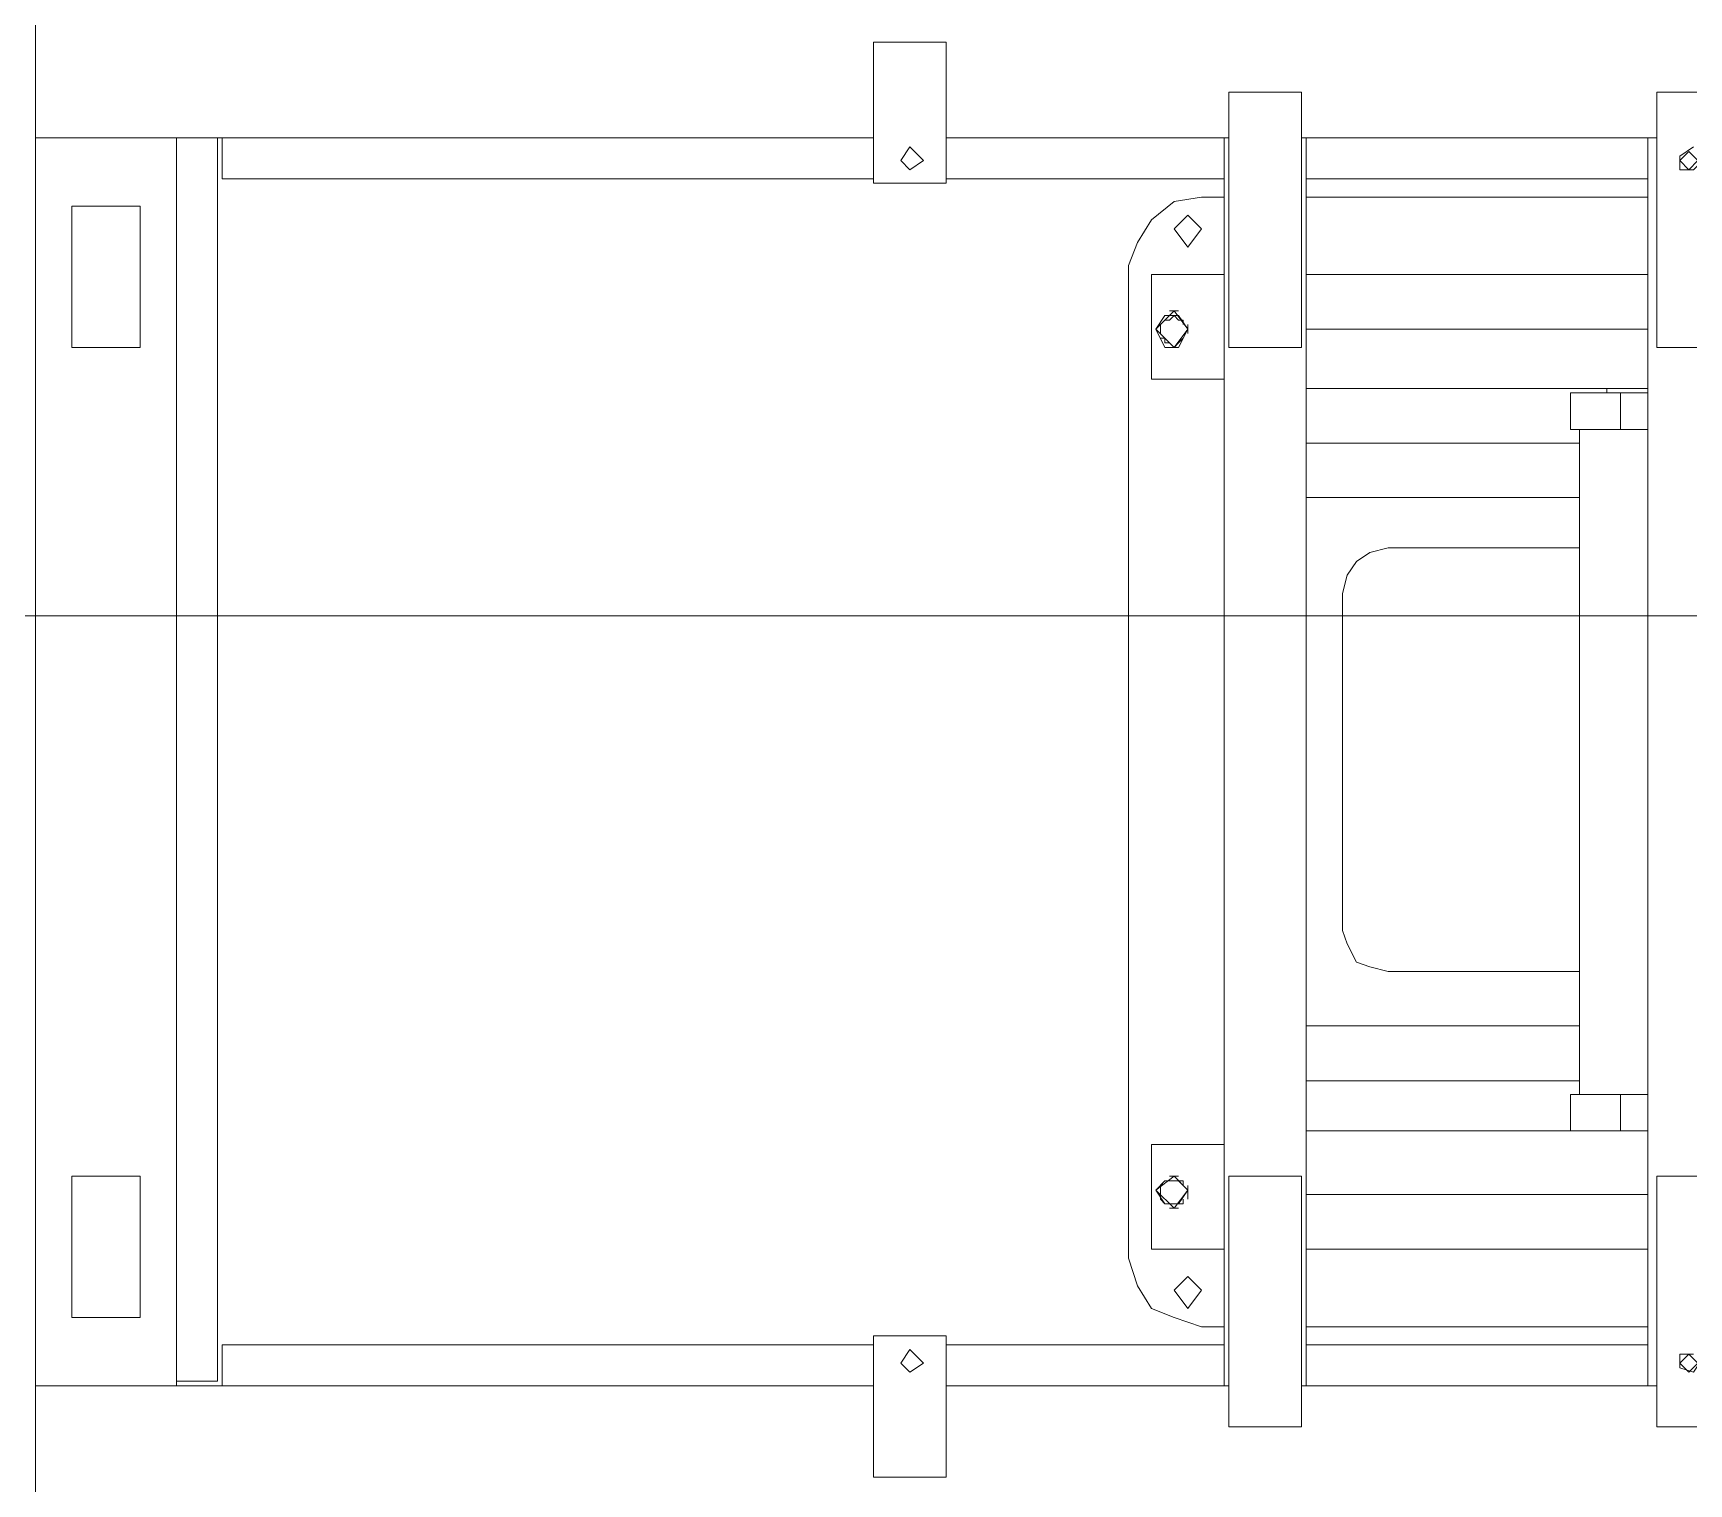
# Model space of a CAD drawing. Header units: metres. Extents: x -13621 to 152406, y -16073 to 22221.
# Drawn here: x 3802.2 to 3919.3, y 578.6 to 681.2 of the extents above; entities that cross this region are included whole.
import ezdxf

# ---------------------------------------------------------------- set-up
doc = ezdxf.new("R2010")
doc.units = ezdxf.units.M
doc.header["$LTSCALE"] = 100
doc.header["$MEASUREMENT"] = 0
doc.layers.get('0').update_dxf_attribs({"color": 9, "lineweight": 9})
doc.layers.add('25', color=9, linetype='Continuous', lineweight=9)
doc.layers.add('32-ekipman', color=9, linetype='Continuous', lineweight=9)
doc.styles.add('MuuM_TEXT-STANDART', font='ARIALN.TTF')
doc.dimstyles.new('MuuM_DIM200', dxfattribs={"dimscale": 20, "dimtxt": 2, "dimasz": 1, "dimexe": 1, "dimexo": 1, "dimgap": 1, "dimtad": 1, "dimdec": 1, "dimrnd": 0.5, "dimdsep": 46, "dimtxsty": 'MuuM_TEXT-STANDART', "dimblk": 'ARCHTICK', "dimcen": 0, "dimdle": 0.15, "dimclrd": 256, "dimclre": 256, "dimclrt": 256, "dimadec": 0, "dimazin": 0, "dimtfac": 5, "dimtdec": 1, "dimtix": 1, "dimtmove": 2, "dimatfit": 3, "dimldrblk": 'DOT', "dimfxl": 3, "dimfxlon": 1, "dimtolj": 1, "dimlwd": -1, "dimlwe": -1, "dimarcsym": 0})

# ---------------------------------------------------------------- blocks, each defined once
blk = doc.blocks.new('h')
for points in [[(182020.94, -16362.41), (182020.94, -16252.87)], [(181956.51, -16257.06), (181961.66, -16257.06)], [(181956.51, -16267.05), (181956.51, -16257.06)], [(181961.66, -16257.06), (181961.66, -16267.05)], [(181901.42, -16260.61), (181906.25, -16260.61)], [(181906.25, -16260.61), (181906.25, -16278.33)], [(181931.38, -16260.61), (181936.54, -16260.61)], [(181931.38, -16278.33), (181931.38, -16260.61)], [(181936.54, -16260.61), (181936.54, -16278.33)], [(181906.25, -16263.51), (181931.38, -16263.51)], [(181906.9, -16263.51), (181906.57, -16263.51)], [(181906.9, -16263.51), (181906.9, -16351.78)], [(181931.38, -16263.51), (181931.06, -16263.51)], [(181931.06, -16263.51), (181931.06, -16351.78)], [(181936.86, -16263.51), (181936.54, -16263.51)], [(181936.54, -16263.51), (181956.51, -16263.51)], [(181936.86, -16263.51), (181936.86, -16351.78)], [(181961.66, -16263.51), (182020.94, -16263.51)], [(182007.73, -16263.51), (182007.73, -16266.41)], [(182008.06, -16263.83), (182010.96, -16263.83)], [(182008.06, -16263.83), (182008.06, -16351.78)], [(182010.96, -16263.51), (182010.96, -16351.78)], [(181903.67, -16265.76), (181904.64, -16265.76), (181904.64, -16264.79), (181903.67, -16264.47), (181903.03, -16265.44)], [(181904.64, -16265.12), (181904, -16264.47), (181903.35, -16265.12), (181904, -16265.76), (181904.64, -16265.12)], [(181959.73, -16265.12), (181959.09, -16264.47), (181958.12, -16265.12), (181959.09, -16266.08), (181959.73, -16265.12)], [(181906.9, -16266.41), (181931.06, -16266.41)], [(181936.86, -16266.41), (181956.51, -16266.41)], [(181961.66, -16267.05), (181956.51, -16267.05)], [(181961.66, -16266.41), (182007.73, -16266.41)], [(181931.06, -16267.69), (181906.9, -16267.69)], [(181938.47, -16267.69), (181936.86, -16267.69)], [(181943.62, -16272.53), (181942.98, -16270.59), (181942.01, -16268.98), (181940.4, -16268.34), (181938.47, -16267.69)], [(182013.53, -16268.34), (182018.37, -16268.34)], [(182013.53, -16278.33), (182013.53, -16268.34)], [(182018.37, -16268.34), (182018.37, -16278.33)], [(181940.4, -16270.27), (181939.43, -16268.98), (181938.47, -16270.27), (181939.43, -16271.24), (181940.4, -16270.27)], [(181906.9, -16273.17), (181931.06, -16273.17)], [(181936.86, -16273.17), (181942.01, -16273.17)], [(181942.01, -16273.17), (181942.01, -16280.58)], [(181943.62, -16342.76), (181943.62, -16272.53)], [(181941.69, -16277.36), (181940.4, -16276.07), (181939.43, -16277.36), (181940.4, -16278.33), (181941.69, -16277.36)], [(181940.08, -16276.39), (181939.43, -16277.36)], [(181939.43, -16276.71), (181939.43, -16277.68)], [(181940.4, -16276.39), (181940.08, -16276.39), (181939.76, -16276.39), (181939.76, -16276.71)], [(181940.72, -16276.07), (181940.08, -16276.07)], [(181941.05, -16276.39), (181940.08, -16276.39)], [(181941.37, -16276.71), (181941.05, -16276.39), (181941.05, -16276.39), (181940.4, -16276.39)], [(181941.69, -16277.36), (181941.05, -16276.39)], [(181941.37, -16277.68), (181941.37, -16276.71)], [(181906.9, -16277.04), (181931.06, -16277.04)], [(181939.43, -16277.36), (181940.08, -16278)], [(181939.76, -16277.68), (181939.76, -16278), (181940.08, -16278), (181940.08, -16278), (181940.4, -16278)], [(181940.4, -16278), (181940.72, -16278), (181941.05, -16278), (181941.05, -16278), (181941.37, -16277.68)], [(181941.05, -16278), (181941.69, -16277.36)], [(181906.25, -16278.33), (181901.42, -16278.33)], [(181936.54, -16278.33), (181931.38, -16278.33)], [(181940.08, -16278), (181941.05, -16278)], [(181940.08, -16278.33), (181940.72, -16278.33)], [(182018.37, -16278.33), (182013.53, -16278.33)], [(181936.86, -16280.58), (181942.01, -16280.58)], [(181912.37, -16281.55), (181906.9, -16281.55)], [(181906.9, -16281.55), (181931.06, -16281.55)], [(181908.83, -16284.12), (181908.83, -16281.55)], [(181909.8, -16281.55), (181909.8, -16281.55)], [(181909.8, -16281.55), (181909.8, -16281.55)], [(181912.37, -16284.12), (181912.37, -16281.55)], [(181911.73, -16284.12), (181906.9, -16284.12)], [(181912.37, -16284.12), (181906.9, -16284.12)], [(181911.73, -16284.12), (181911.73, -16331.16)], [(181911.73, -16285.09), (181931.06, -16285.09)], [(181931.06, -16288.96), (181911.73, -16288.96)], [(181925.26, -16292.82), (181911.73, -16292.82)], [(181928.48, -16295.72), (181928.16, -16294.76), (181927.51, -16293.47), (181926.55, -16293.15), (181925.26, -16292.82)], [(181928.48, -16319.56), (181928.48, -16295.72)], [(181928.16, -16320.85), (181928.48, -16319.56)], [(181925.26, -16322.78), (181926.55, -16322.46), (181927.51, -16321.82), (181928.16, -16320.85)], [(181911.73, -16322.78), (181925.26, -16322.78)], [(181911.73, -16326.33), (181931.06, -16326.33)], [(181931.06, -16330.19), (181911.73, -16330.19)], [(181912.37, -16331.16), (181906.9, -16331.16)], [(181911.73, -16331.16), (181906.9, -16331.16)], [(181908.83, -16331.16), (181908.83, -16333.74)], [(181912.37, -16331.16), (181912.37, -16333.74)], [(181912.37, -16333.74), (181906.9, -16333.74)], [(181906.9, -16334.06), (181931.06, -16334.06)], [(181909.8, -16334.06), (181909.8, -16333.74)], [(181909.8, -16333.74), (181909.8, -16334.06)], [(181942.01, -16334.7), (181936.86, -16334.7)], [(181942.01, -16342.11), (181942.01, -16334.7)], [(181906.25, -16336.96), (181901.42, -16336.96)], [(181906.25, -16355), (181906.25, -16336.96)], [(181936.54, -16336.96), (181931.38, -16336.96)], [(181931.38, -16336.96), (181931.38, -16355)], [(181936.54, -16355), (181936.54, -16336.96)], [(181940.08, -16336.96), (181939.43, -16338.25)], [(181941.69, -16338.25), (181940.4, -16336.96), (181939.43, -16338.25), (181940.4, -16339.54), (181941.69, -16338.25)], [(181940.4, -16336.96), (181940.08, -16337.28), (181940.08, -16337.28), (181939.76, -16337.6)], [(181941.05, -16336.96), (181940.08, -16336.96)], [(181940.72, -16336.96), (181940.72, -16336.96), (181940.08, -16336.96), (181940.08, -16336.96)], [(181941.37, -16337.6), (181941.05, -16337.6), (181941.05, -16337.28), (181940.72, -16337.28), (181940.4, -16336.96)], [(181941.69, -16338.25), (181941.05, -16336.96)], [(182018.37, -16336.96), (182013.53, -16336.96)], [(182013.53, -16336.96), (182013.53, -16346.95)], [(182018.37, -16346.95), (182018.37, -16336.96)], [(181906.9, -16338.25), (181931.06, -16338.25)], [(181939.43, -16337.93), (181939.43, -16338.57)], [(181939.43, -16338.25), (181940.08, -16339.22)], [(181939.76, -16338.57), (181939.76, -16338.89), (181940.08, -16338.89), (181940.4, -16339.22)], [(181941.05, -16339.22), (181941.69, -16338.25)], [(181941.05, -16338.89), (181941.05, -16338.89), (181941.37, -16338.57)], [(181941.37, -16338.57), (181941.37, -16337.93)], [(181940.08, -16339.22), (181941.05, -16339.22)], [(181940.08, -16339.54), (181940.72, -16339.54)], [(181940.4, -16339.22), (181940.72, -16338.89), (181941.05, -16338.89)], [(181931.06, -16342.11), (181906.9, -16342.11)], [(181942.01, -16342.11), (181936.86, -16342.11)], [(181938.47, -16347.59), (181940.4, -16347.27), (181942.01, -16345.98), (181942.98, -16344.37), (181943.62, -16342.76)], [(181940.4, -16345.34), (181939.43, -16344.05), (181938.47, -16345.34), (181939.43, -16346.3), (181940.4, -16345.34)], [(182013.53, -16346.95), (182018.37, -16346.95)], [(181931.06, -16347.59), (181906.9, -16347.59)], [(181938.47, -16347.59), (181936.86, -16347.59)], [(181906.9, -16348.88), (181931.06, -16348.88)], [(181936.86, -16348.88), (181956.51, -16348.88)], [(181961.66, -16348.56), (181956.51, -16348.56)], [(181956.51, -16348.56), (181956.51, -16358.55)], [(181961.66, -16358.55), (181961.66, -16348.56)], [(181961.66, -16348.88), (182007.73, -16348.88)], [(182007.73, -16351.78), (182007.73, -16348.88)], [(181903.67, -16351.14), (181904.64, -16350.49), (181904.64, -16349.52), (181903.67, -16349.52), (181903.03, -16350.17)], [(181904.64, -16350.17), (181904, -16349.52), (181903.35, -16350.17), (181904, -16350.81), (181904.64, -16350.17)], [(181959.73, -16350.17), (181959.09, -16349.52), (181958.12, -16350.17), (181959.09, -16351.14), (181959.73, -16350.17)], [(181931.38, -16351.78), (181906.25, -16351.78)], [(181906.9, -16351.78), (181906.25, -16351.78)], [(181931.38, -16351.78), (181931.06, -16351.78)], [(181936.54, -16351.78), (181956.51, -16351.78)], [(181936.86, -16351.78), (181936.54, -16351.78)], [(181961.66, -16351.78), (182020.94, -16351.78)], [(182008.06, -16351.78), (182010.96, -16351.78)], [(181901.42, -16355), (181906.25, -16355)], [(181931.38, -16355), (181936.54, -16355)], [(181956.51, -16358.55), (181961.66, -16358.55)]]:
    blk.add_lwpolyline(points)
blk = doc.blocks.new('_ArchTick')
at = {"color": 0, "linetype": 'ByBlock', "const_width": 0.15}
blk.add_lwpolyline([(-0.5, -0.5), (0.5, 0.5)], dxfattribs=at)
blk = doc.blocks.new('*D451')
at = {"layer": '25', "transparency": 16777216}
for p, q in [((875, -32730.79), (875, -32650.79)), ((4425, -32730.79), (4425, -32650.79)), ((872, -32670.79), (4428, -32670.79))]:
    blk.add_line(p, q, dxfattribs=at)
at = {"layer": '25', "transparency": 16777216, "xscale": 20, "yscale": 20, "zscale": 20, "rotation": 180}
blk.add_blockref('_ArchTick', (875, -32670.79), dxfattribs=at)
at = {"layer": '25', "transparency": 16777216, "xscale": 20, "yscale": 20, "zscale": 20}
blk.add_blockref('_ArchTick', (4425, -32670.79), dxfattribs=at)
at = {"layer": '25', "transparency": 16777216, "insert": (2650, -32625.26), "char_height": 50, "attachment_point": 5, "style": 'MuuM_TEXT-STANDART'}
blk.add_mtext('\\A1;3550', dxfattribs=at)
blk = doc.blocks.new('_Dot')
at = {"color": 0, "linetype": 'ByBlock', "lineweight": -2}
blk.add_line((-0.5, 0), (-1, 0), dxfattribs=at)
at = {"color": 0, "linetype": 'ByBlock', "const_width": 0.5}
blk.add_lwpolyline([(-0.25, 0, 1), (0.25, 0, 1)], format="xyb", close=True, dxfattribs=at)
blk = doc.blocks.new('2.bod.Mimari')
at = {"layer": '32-ekipman', "ltscale": 2, "rotation": 180}
blk.add_blockref('h', (185823.25, -24307.96), dxfattribs=at)
at = {"layer": '25'}
dim = blk.add_linear_dim(base=(4425, -7990), p1=(875, -8249.42), p2=(4425, -8179.39), dimstyle='MuuM_DIM200', override={"dimtxt": 2.5}, dxfattribs=at)
dim.commit()
dim.dimension.update_dxf_attribs({"geometry": '*D451', "text_midpoint": (2650, -7944.47), "insert": (0, 24680.79)})

msp = doc.modelspace()

# ---------------------------------------------------------------- block references
msp.add_blockref('2.bod.Mimari', (0, 8630))

doc.saveas('drawing.dxf')
